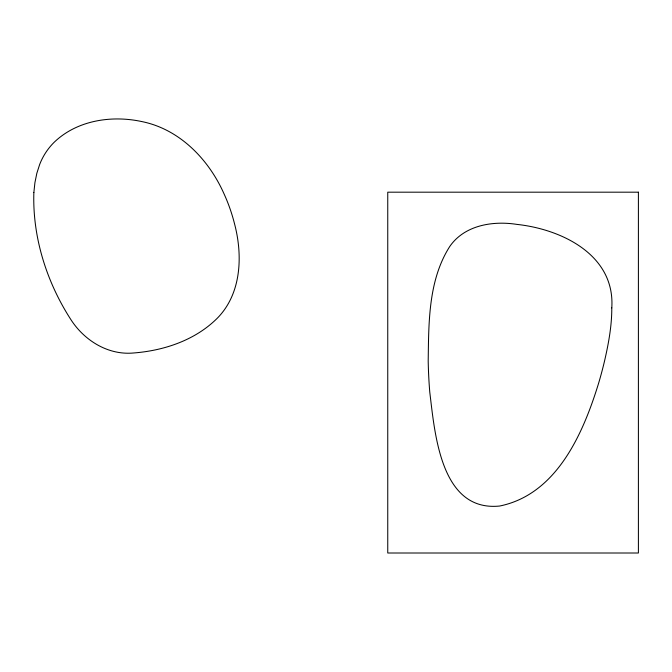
<?xml version="1.0" encoding="UTF-8"?>
<svg xmlns="http://www.w3.org/2000/svg" width="672" height="672" viewBox="0 0 672 672"><rect width="100%" height="100%" fill="white"/><g stroke="black" fill="none" stroke-linecap="round" stroke-linejoin="round"><path stroke-width="1.01" d="M611.789 307.902C611.848 325.718 608.597 343.342 604.624 360.646A397.58 397.58 0 0 1 598.517 383.544C583.078 433.633 556.718 494.407 499.657 506.033C440.588 511.963 434.843 433.39 429.769 392.112A484.655 484.655 0 0 1 428.198 361.007C428.736 322.417 428.282 280.224 449.736 246.515C464.47 225.12 492.828 220.626 516.86 224.389C561.742 229.211 615.241 254.982 611.789 307.902M33.86 192.511C32.407 237.073 46.57 281.753 70.552 319.091C83.941 340.292 107.957 355.379 133.585 352.985C163.195 350.692 193.452 340.822 215.351 320.099C241.475 295.688 243.13 256.192 234.486 223.633A173.88 173.88 0 0 0 223.969 193.704C208.706 159.314 179.533 129.074 141.582 121.523C111.409 115.055 76.776 120.338 53.995 142.447A62.992 62.992 0 0 0 39.656 164.497L36.834 173.292L34.919 182.658L33.86 192.511M638.4 192.184L387.752 192.184L387.752 553.006L638.4 553.006L638.4 192.184"/></g></svg>
